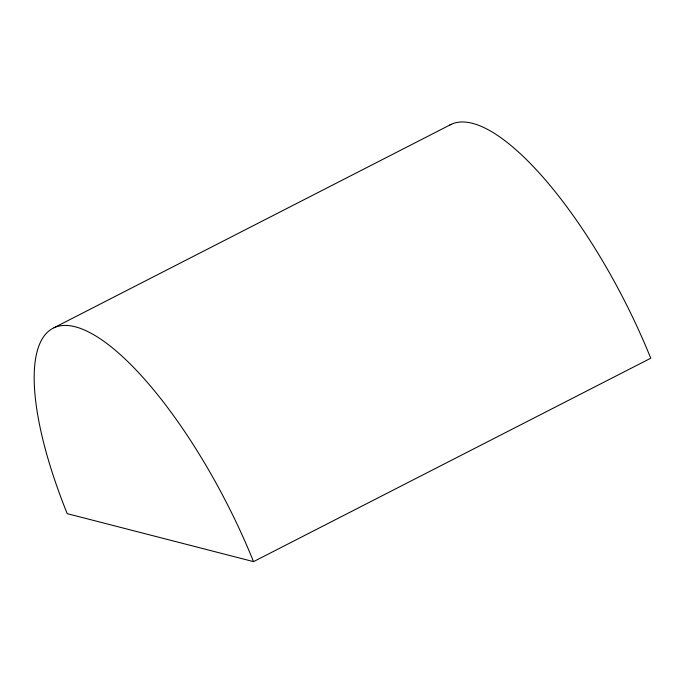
<?xml version="1.0" encoding="UTF-8"?>
<svg xmlns="http://www.w3.org/2000/svg" width="685" height="685" viewBox="0 0 685 685"><rect width="100%" height="100%" fill="white"/><g stroke="black" fill="none" stroke-linecap="round" stroke-linejoin="round"><path stroke-width="1.03" d="M53.969 327.755L451.184 124.345M253.536 561.631A235.332 74.793 62.9 0 0 75.179 326.779A235.332 74.793 62.9 0 0 67.207 513.647L253.536 561.631L650.75 358.221A235.332 74.793 62.9 0 0 449.454 125.227"/></g></svg>
